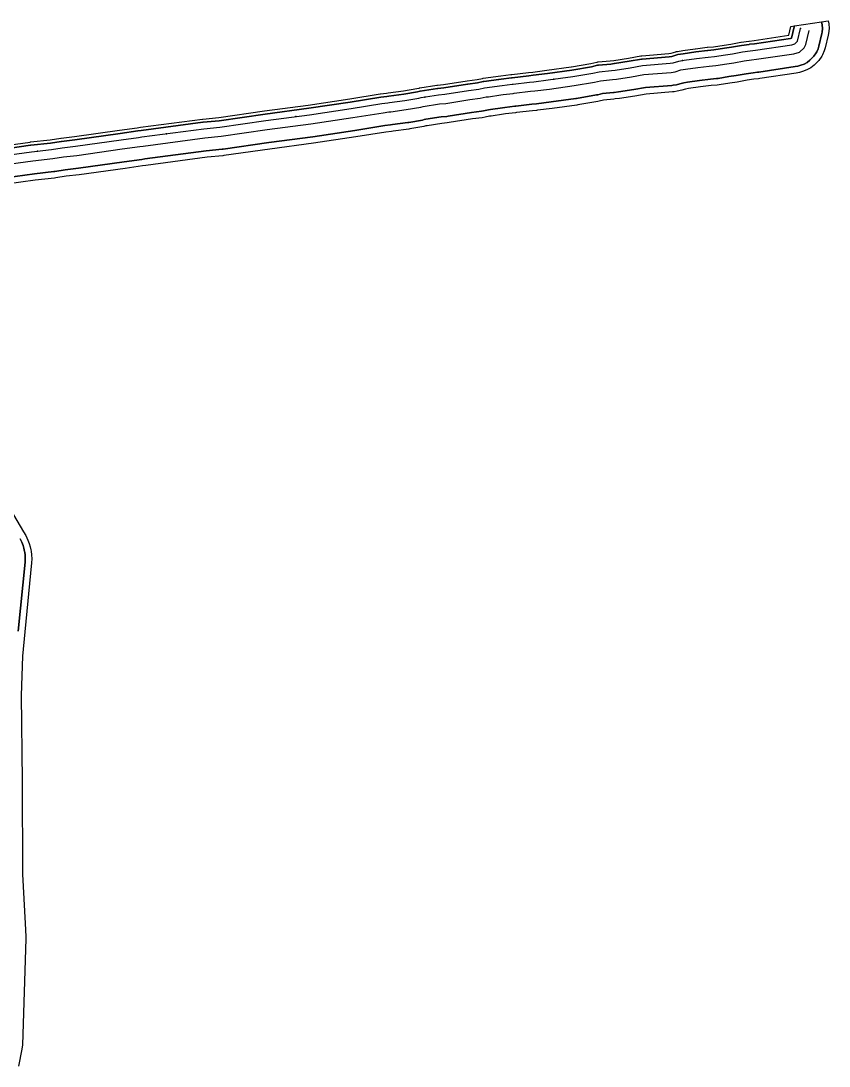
# Model space of a CAD drawing. Header units: inches. Extents: x 87989 to 118156, y 435697 to 451526.
# Drawn here: x 98596 to 99216, y 450000 to 450802 of the extents above; entities that cross this region are included whole.
import ezdxf

# ---------------------------------------------------------------- set-up
doc = ezdxf.new("R2010")
doc.units = ezdxf.units.IN
doc.header["$MEASUREMENT"] = 0
for name, color, linetype, true_color in [('As_waterkering_BWK', 7, 'Continuous', 0x7b8981), ('Beschermingszone_BWK', 7, 'Continuous', 0xcf890d), ('Grens_bebouwingsvrije_zone_BWK', 7, 'Continuous', 0x6789ae), ('Kernzone_BWK', 7, 'Continuous', 0xcb89af), ('Referentiepunten_BWK', 7, 'Continuous', 0x178980)]:
    doc.layers.add(name, color=color, linetype=linetype, true_color=true_color)

msp = doc.modelspace()

# ---------------------------------------------------------------- linework, layer by layer
at = {"layer": 'As_waterkering_BWK'}
msp.add_lwpolyline([(98581.3129, 450698.3954), (98603.9049, 450701.6066), (98619.1653, 450703.2968), (98627.4603, 450704.5734), (98637.7087, 450705.7499), (98672.524, 450710.6237), (98686.0309, 450712.5521), (98688.5873, 450712.9035), (98735.9846, 450719.2158), (98748.3794, 450720.4177), (98783.671, 450725.4698), (98817.1604, 450729.9407), (98849.1629, 450734.7305), (98872.5375, 450738.4682), (98877.0891, 450739.0536), (98878.5252, 450739.2393), (98890.2908, 450740.8177), (98900.9482, 450742.6528), (98902.8635, 450743.1448), (98915.9557, 450745.1948), (98920.8517, 450745.634), (98939.0868, 450748.5151), (98946.9265, 450749.4759), (98951.4039, 450750.4808), (98953.4878, 450750.7544), (98962.8671, 450752.1299), (98964.8402, 450752.3713), (98972.5424, 450753.3045), (98973.2844, 450753.3971), (98985.9134, 450754.9313), (98989.2557, 450755.2355), (99000.2622, 450756.6442), (99019.0867, 450759.2146), (99034.3853, 450761.9058), (99039.2139, 450763.0041), (99048.6928, 450763.8613), (99051.6882, 450764.2589), (99063.1034, 450765.998), (99072.6511, 450767.6622), (99093.6584, 450769.4327), (99096.1265, 450769.7875), (99100.4448, 450771.1467), (99104.5664, 450771.7976), (99114.0699, 450773.184), (99123.0102, 450774.2416), (99127.8752, 450774.6799), (99136.2012, 450775.9796), (99141.5744, 450776.7723), (99149.3407, 450778.1316), (99155.1813, 450779.0014), (99159.1182, 450779.4127), (99187.0974, 450783.6615), (99189.394, 450784.3122), (99190.9774, 450785.7645), (99191.3463, 450786.436), (99193.6808, 450796.1983)], dxfattribs=at)
at = {"layer": 'Beschermingszone_BWK'}
for points in [[(98583.9133, 450681.5941), (98606.0373, 450684.7388), (98621.0368, 450686.4002), (98621.7512, 450686.4946), (98629.7234, 450687.7216), (98639.8565, 450688.8874), (98674.9038, 450693.7911), (98688.3899, 450695.7166), (98690.8671, 450696.0571), (98737.9277, 450702.3245), (98750.0202, 450703.4971), (98750.7884, 450703.5893), (98786.0003, 450708.6304), (98819.5433, 450713.1091), (98851.7633, 450717.9308), (98874.9645, 450721.6404), (98879.2636, 450722.1933), (98880.7456, 450722.385), (98892.5511, 450723.9686), (98893.1754, 450724.0642), (98903.8329, 450725.8993), (98905.1785, 450726.1875), (98906.3015, 450726.476), (98918.0323, 450728.3129), (98922.3705, 450728.702), (98923.5047, 450728.8423), (98941.448, 450731.6773), (98948.9945, 450732.6021), (98950.6493, 450732.8885), (98954.3779, 450733.7254), (98955.8278, 450733.9167), (98965.133, 450735.2803), (98966.8949, 450735.4959), (98974.6178, 450736.4317), (98975.3625, 450736.5246), (98987.7093, 450738.0245), (98991.1053, 450738.3393), (99002.4913, 450739.7912), (99021.3865, 450742.3709), (99022.032, 450742.4717), (99037.3306, 450745.1629), (99038.1556, 450745.3292), (99041.8764, 450746.1755), (99050.2239, 450746.9304), (99050.9299, 450747.0091), (99054.087, 450747.4298), (99065.8431, 450749.2212), (99074.8287, 450750.7854), (99095.086, 450752.4927), (99096.0775, 450752.6057), (99098.5456, 450752.9605), (99101.2304, 450753.5717), (99104.3442, 450754.5518), (99107.1196, 450754.9902), (99116.2958, 450756.3288), (99124.7718, 450757.3314), (99129.4007, 450757.7485), (99130.4973, 450757.8833), (99138.7528, 450759.1724), (99144.2803, 450759.9906), (99152.0586, 450761.3488), (99157.3176, 450762.132), (99160.8846, 450762.5047), (99161.6705, 450762.6054), (99189.6497, 450766.8542), (99191.7312, 450767.3052), (99194.0278, 450767.9559), (99196.5035, 450768.8702), (99198.8079, 450770.1566), (99200.8853, 450771.7842), (99202.4687, 450773.2366), (99204.0001, 450774.8371), (99205.788, 450777.4212), (99206.2452, 450778.2492), (99207.3211, 450780.6216), (99207.8802, 450782.4822), (99210.2147, 450792.2446), (99210.4226, 450793.2463), (99210.6804, 450796.0846), (99210.4605, 450798.9262), (99209.8873, 450801.2179), (99214.841, 450801.9467), (99215.3958, 450799.7285), (99215.6803, 450796.0512), (99215.3466, 450792.3781), (99215.0775, 450791.0817), (99212.743, 450781.3193), (99212.0196, 450778.9115), (99210.6273, 450775.8414), (99210.1441, 450774.9672), (99207.8304, 450771.6232), (99205.8485, 450769.5519), (99204.2651, 450768.0995), (99201.5766, 450765.9932), (99198.5945, 450764.3284), (99195.3907, 450763.1452), (99193.0941, 450762.4946), (99190.4004, 450761.9109), (99162.4212, 450757.662), (99161.4042, 450757.5318), (99157.946, 450757.1705), (99152.858, 450756.4127), (99145.0762, 450755.0548), (99139.5032, 450754.2291), (99131.2685, 450752.9432), (99129.8494, 450752.7687), (99125.2899, 450752.3579), (99116.9504, 450751.3714), (99107.8705, 450750.0468), (99105.4911, 450749.671), (99102.7315, 450748.8024), (99099.2571, 450748.0114), (99096.789, 450747.6565), (99095.506, 450747.5104), (99075.4692, 450745.8217), (99066.6489, 450744.2869), (99054.7925, 450742.4801), (99051.5879, 450742.0526), (99050.6742, 450741.9507), (99042.6595, 450741.2259), (99039.2645, 450740.4537), (99038.1969, 450740.2385), (99022.8982, 450737.5473), (99022.063, 450737.4168), (99003.1469, 450734.8344), (98992.0486, 450733.4136), (98991.25, 450733.3261), (98988.2376, 450733.0519), (98975.9737, 450731.5621), (98975.2283, 450731.4691), (98967.4992, 450730.5326), (98965.7994, 450730.3246), (98956.516, 450728.9644), (98955.2527, 450728.7973), (98951.7442, 450728.0099), (98949.6027, 450727.6393), (98942.1425, 450726.725), (98924.285, 450723.9036), (98922.8172, 450723.722), (98918.643, 450723.3476), (98907.3126, 450721.5734), (98906.4227, 450721.3448), (98904.6813, 450720.9718), (98894.0239, 450719.1367), (98893.2159, 450719.013), (98881.3986, 450717.4279), (98879.9031, 450717.2343), (98875.6783, 450716.691), (98852.5281, 450712.9897), (98820.2442, 450708.1586), (98786.6854, 450703.6776), (98751.4969, 450698.6397), (98750.5028, 450698.5204), (98738.4993, 450697.3564), (98691.5376, 450691.1023), (98689.0838, 450690.765), (98675.6037, 450688.8403), (98640.4882, 450683.9279), (98630.389, 450682.7652), (98622.5118, 450681.5528), (98621.5873, 450681.4305), (98606.6645, 450679.7777), (98584.6781, 450676.6526)], [(98580.2422, 450705.8185), (98602.8686, 450709.0345), (98603.06, 450709.0587), (98618.1816, 450710.7337), (98626.3432, 450711.9896), (98626.5811, 450712.0215), (98636.761, 450713.1903), (98671.4741, 450718.0498), (98684.9901, 450719.9795), (98687.5815, 450720.3358), (98735.0167, 450726.6529), (98735.2385, 450726.6784), (98747.4855, 450727.8662), (98782.6434, 450732.899), (98816.109, 450737.3669), (98848.0157, 450742.1422), (98871.3722, 450745.877), (98871.5619, 450745.9044), (98876.1298, 450746.492), (98877.5456, 450746.6751), (98889.1095, 450748.2256), (98889.2013, 450748.2396), (98899.3762, 450749.9924), (98900.9972, 450750.4089), (98901.1142, 450750.436), (98901.585, 450750.5331), (98901.7032, 450750.5545), (98914.7955, 450752.6045), (98914.877, 450752.6159), (98915.2038, 450752.6561), (98915.2856, 450752.6648), (98919.9304, 450753.0815), (98937.9378, 450755.9264), (98938.1529, 450755.9566), (98945.646, 450756.8751), (98949.7615, 450757.7987), (98949.872, 450757.8209), (98950.316, 450757.8997), (98950.4275, 450757.9169), (98952.4554, 450758.1832), (98961.7937, 450759.5526), (98961.9415, 450759.5725), (98963.9338, 450759.8163), (98971.6268, 450760.7484), (98972.3676, 450760.8409), (98985.0276, 450762.3787), (98985.2148, 450762.3986), (98988.3941, 450762.6873), (98988.4848, 450762.6972), (98999.2789, 450764.0794), (99017.8818, 450766.6187), (99017.9766, 450766.6335), (99032.903, 450769.2602), (99037.5505, 450770.3173), (99037.7143, 450770.3488), (99038.3729, 450770.453), (99038.5384, 450770.4736), (99047.8614, 450771.3167), (99050.5944, 450771.679), (99050.6655, 450771.6891), (99061.8945, 450773.4004), (99071.3633, 450775.0508), (99071.4726, 450775.0674), (99071.9112, 450775.124), (99072.0212, 450775.1357), (99092.8091, 450776.8877), (99094.456, 450777.1244), (99098.193, 450778.3007), (99098.3717, 450778.3497), (99099.0928, 450778.5192), (99099.2748, 450778.5548), (99103.44, 450779.2125), (99113.004, 450780.6078), (99113.172, 450780.63), (99122.1465, 450781.6916), (99122.3199, 450781.7096), (99126.9594, 450782.1278), (99135.0755, 450783.3946), (99140.3473, 450784.172), (99140.4134, 450784.1827), (99148.0634, 450785.5219), (99148.2203, 450785.5473), (99154.1037, 450786.4233), (99154.3749, 450786.4576), (99158.165, 450786.8539), (99184.6983, 450790.8832), (99186.3413, 450797.7538), (99189.085, 450798.1574), (99189.0597, 450798.1076), (99188.8179, 450797.3612), (99186.7619, 450788.7632), (99186.0364, 450788.5577), (99158.4827, 450784.3735), (99154.6618, 450783.9743), (99154.4448, 450783.9468), (99148.6042, 450783.077), (99148.4788, 450783.0567), (99140.7784, 450781.709), (99135.4507, 450780.923), (99127.2647, 450779.6451), (99122.5616, 450779.2214), (99122.4229, 450779.207), (99113.4825, 450778.1494), (99113.3481, 450778.1317), (99103.8155, 450776.7409), (99099.6647, 450776.0854), (99098.9436, 450775.916), (99095.0128, 450774.6788), (99093.0922, 450774.4027), (99072.2312, 450772.6445), (99071.7925, 450772.5879), (99062.2975, 450770.9329), (99051.0302, 450769.2159), (99050.9351, 450769.2023), (99048.1384, 450768.8315), (99038.7636, 450767.9838), (99038.105, 450767.8796), (99033.3971, 450766.8088), (99018.315, 450764.1556), (98999.6066, 450761.601), (98988.7115, 450760.2067), (98985.4601, 450759.9107), (98985.3104, 450759.8948), (98972.6732, 450758.3596), (98971.932, 450758.2671), (98964.2359, 450757.3346), (98962.2599, 450757.0929), (98962.1416, 450757.077), (98952.7996, 450755.707), (98950.7529, 450755.4382), (98950.309, 450755.3594), (98946.0728, 450754.4087), (98938.4786, 450753.4779), (98938.3065, 450753.4538), (98920.2375, 450750.599), (98915.509, 450750.1748), (98915.1822, 450750.1346), (98902.09, 450748.0846), (98901.6193, 450747.9875), (98899.9002, 450747.5459), (98889.5339, 450745.761), (98877.8721, 450744.1965), (98876.4496, 450744.0125), (98871.8997, 450743.4274), (98871.748, 450743.4055), (98848.3981, 450739.6716), (98816.4595, 450734.8915), (98782.986, 450730.4226), (98747.7835, 450725.3834), (98735.502, 450724.1924), (98735.3245, 450724.172), (98687.9167, 450717.8583), (98685.337, 450717.5037), (98671.824, 450715.5745), (98637.0769, 450710.7102), (98626.89, 450709.5408), (98626.6997, 450709.5152), (98618.5095, 450708.2548), (98603.3544, 450706.5762), (98603.2013, 450706.5568), (98580.6093, 450703.3456)], [(98564.1666, 450466.5357), (98597.6842, 450410.1058), (98599.4681, 450407.2146), (98601.1523, 450403.6977), (98602.0783, 450401.1842), (98602.873, 450398.4799), (98603.4022, 450396.0986), (98603.5832, 450395.1897), (98603.8841, 450392.4173), (98604.0163, 450389.2423), (98603.9308, 450386.2837), (98598.6502, 450333.3455), (98596.9916, 450314.7179), (98595.969, 450284.4236), (98596.7577, 450219.0481), (98596.8897, 450147.3991), (98598.9767, 450109.4417), (98599.5068, 450099.5026), (98599.5255, 450097.7005), (98596.8797, 450016.4732), (98596.483, 450013.0385), (98593.9044, 450000.1689)], [(98593.6718, 450333.8154), (98598.9555, 450386.78), (98599.0207, 450389.0342), (98598.8884, 450392.2092), (98598.6592, 450394.3215), (98598.5212, 450395.014), (98597.9921, 450397.3952), (98597.3866, 450399.4556), (98596.4605, 450401.9692), (98595.1774, 450404.6487)]]:
    msp.add_lwpolyline(points, dxfattribs=at)
at = {"layer": 'Grens_bebouwingsvrije_zone_BWK'}
msp.add_lwpolyline([(98582.3836, 450691.4772), (98604.7829, 450694.661), (98620.0834, 450696.3557), (98628.3921, 450697.6344), (98638.5932, 450698.8054), (98673.5039, 450703.6926), (98687.0023, 450705.6198), (98689.526, 450705.9667), (98736.7847, 450712.2605), (98749.2136, 450713.4658), (98784.6302, 450718.5358), (98818.1416, 450723.0096), (98850.2337, 450727.8128), (98873.5369, 450731.5391), (98877.982, 450732.1108), (98879.4395, 450732.2993), (98891.3504, 450733.8971), (98902.4155, 450735.8024), (98904.2791, 450736.2812), (98916.8108, 450738.2434), (98921.7116, 450738.683), (98940.0591, 450741.5819), (98948.1216, 450742.57), (98952.6285, 450743.5815), (98954.4514, 450743.8208), (98963.8001, 450745.1918), (98965.6863, 450745.4226), (98973.397, 450746.3568), (98974.1401, 450746.4496), (98986.6529, 450747.9697), (98990.0175, 450748.276), (99001.1801, 450749.7046), (99020.1669, 450752.2971), (99035.7688, 450755.0417), (99040.3102, 450756.0747), (99049.4689, 450756.9029), (99052.6761, 450757.3286), (99064.2316, 450759.0892), (99073.5477, 450760.7129), (99094.451, 450762.4746), (99097.6855, 450762.9397), (99102.0504, 450764.3135), (99105.6177, 450764.8769), (99114.9864, 450766.2436), (99123.7356, 450767.2786), (99128.73, 450767.7286), (99137.2519, 450769.0589), (99142.6888, 450769.861), (99150.4599, 450771.221), (99156.061, 450772.0552), (99160.0078, 450772.4675), (99188.5827, 450776.8068), (99192.901, 450778.0302), (99196.5577, 450781.3843), (99197.9351, 450783.8911), (99200.4889, 450794.5703)], dxfattribs=at)
at = {"layer": 'Kernzone_BWK'}
for points in [[(98580.6093, 450703.3456), (98603.2013, 450706.5568), (98603.3544, 450706.5762), (98618.5095, 450708.2548), (98626.6997, 450709.5152), (98626.89, 450709.5408), (98637.0769, 450710.7102), (98671.824, 450715.5745), (98685.337, 450717.5037), (98687.9167, 450717.8583), (98735.3245, 450724.172), (98735.502, 450724.1924), (98747.7835, 450725.3834), (98782.986, 450730.4226), (98816.4595, 450734.8915), (98848.3981, 450739.6716), (98871.748, 450743.4055), (98871.8997, 450743.4274), (98876.4496, 450744.0125), (98877.8721, 450744.1965), (98889.5339, 450745.761), (98899.9002, 450747.5459), (98901.6193, 450747.9875), (98902.09, 450748.0846), (98915.1822, 450750.1346), (98915.509, 450750.1748), (98920.2375, 450750.599), (98938.3065, 450753.4538), (98938.4786, 450753.4779), (98946.0728, 450754.4087), (98950.309, 450755.3594), (98950.7529, 450755.4382), (98952.7996, 450755.707), (98962.1416, 450757.077), (98962.2599, 450757.0929), (98964.2359, 450757.3346), (98971.932, 450758.2671), (98972.6732, 450758.3596), (98985.3104, 450759.8948), (98985.4601, 450759.9107), (98988.7115, 450760.2067), (98999.6066, 450761.601), (99018.315, 450764.1556), (99033.3971, 450766.8088), (99038.105, 450767.8796), (99038.7636, 450767.9838), (99048.1384, 450768.8315), (99050.9351, 450769.2023), (99051.0302, 450769.2159), (99062.2975, 450770.9329), (99071.7925, 450772.5879), (99072.2312, 450772.6445), (99093.0922, 450774.4027), (99095.0128, 450774.6788), (99098.9436, 450775.916), (99099.6647, 450776.0854), (99103.8155, 450776.7409), (99113.3481, 450778.1317), (99113.4825, 450778.1494), (99122.4229, 450779.207), (99122.5616, 450779.2214), (99127.2647, 450779.6451), (99135.4507, 450780.923), (99140.7784, 450781.709), (99148.4788, 450783.0567), (99148.6042, 450783.077), (99154.4448, 450783.9468), (99154.6618, 450783.9743), (99158.4827, 450784.3735), (99186.0364, 450788.5577), (99186.7619, 450788.7632), (99188.8179, 450797.3612), (99189.0597, 450798.1076), (99189.085, 450798.1574), (99209.8873, 450801.2179), (99210.4605, 450798.9262), (99210.6804, 450796.0846), (99210.4226, 450793.2463), (99210.2147, 450792.2446), (99207.8802, 450782.4822), (99207.3211, 450780.6216), (99206.2452, 450778.2492), (99205.788, 450777.4212), (99204.0001, 450774.8371), (99202.4687, 450773.2366), (99200.8853, 450771.7842), (99198.8079, 450770.1566), (99196.5035, 450768.8702), (99194.0278, 450767.9559), (99191.7312, 450767.3052), (99189.6497, 450766.8542), (99161.6705, 450762.6054), (99160.8846, 450762.5047), (99157.3176, 450762.132), (99152.0586, 450761.3488), (99144.2803, 450759.9906), (99138.7528, 450759.1724), (99130.4973, 450757.8833), (99129.4007, 450757.7485), (99124.7718, 450757.3314), (99116.2958, 450756.3288), (99107.1196, 450754.9902), (99104.3442, 450754.5518), (99101.2304, 450753.5717), (99098.5456, 450752.9605), (99096.0775, 450752.6057), (99095.086, 450752.4927), (99074.8287, 450750.7854), (99065.8431, 450749.2212), (99054.087, 450747.4298), (99050.9299, 450747.0091), (99050.2239, 450746.9304), (99041.8764, 450746.1755), (99038.1556, 450745.3292), (99037.3306, 450745.1629), (99022.032, 450742.4717), (99021.3865, 450742.3709), (99002.4913, 450739.7912), (98991.1053, 450738.3393), (98987.7093, 450738.0245), (98975.3625, 450736.5246), (98974.6178, 450736.4317), (98966.8949, 450735.4959), (98965.133, 450735.2803), (98955.8278, 450733.9167), (98954.3779, 450733.7254), (98950.6493, 450732.8885), (98948.9945, 450732.6021), (98941.448, 450731.6773), (98923.5047, 450728.8423), (98922.3705, 450728.702), (98918.0323, 450728.3129), (98906.3015, 450726.476), (98905.1785, 450726.1875), (98903.8329, 450725.8993), (98893.1754, 450724.0642), (98892.5511, 450723.9686), (98880.7456, 450722.385), (98879.2636, 450722.1933), (98874.9645, 450721.6404), (98851.7633, 450717.9308), (98819.5433, 450713.1091), (98786.0003, 450708.6304), (98750.7884, 450703.5893), (98750.0202, 450703.4971), (98737.9277, 450702.3245), (98690.8671, 450696.0571), (98688.3899, 450695.7166), (98674.9038, 450693.7911), (98639.8565, 450688.8874), (98629.7234, 450687.7216), (98621.7512, 450686.4946), (98621.0368, 450686.4002), (98606.0373, 450684.7388), (98583.9133, 450681.5941)], [(98595.1758, 450404.6484), (98596.4609, 450401.9688), (98597.3867, 450399.457), (98597.9922, 450397.3945), (98598.5195, 450395.0156), (98598.6602, 450394.3203), (98598.8867, 450392.2109), (98599.0195, 450389.0352), (98598.957, 450386.7813), (98593.6719, 450333.8164)]]:
    msp.add_lwpolyline(points, dxfattribs=at)
at = {"layer": 'Referentiepunten_BWK'}
for p in [(99193.6808, 450796.1983), (99103.3184, 450771.6005), (99004.497, 450757.2224), (98905.4714, 450743.5531), (98806.6239, 450728.5341), (98707.497, 450715.4219), (98608.3953, 450702.1039)]:
    msp.add_point(p, dxfattribs=at)

doc.saveas('drawing.dxf')
